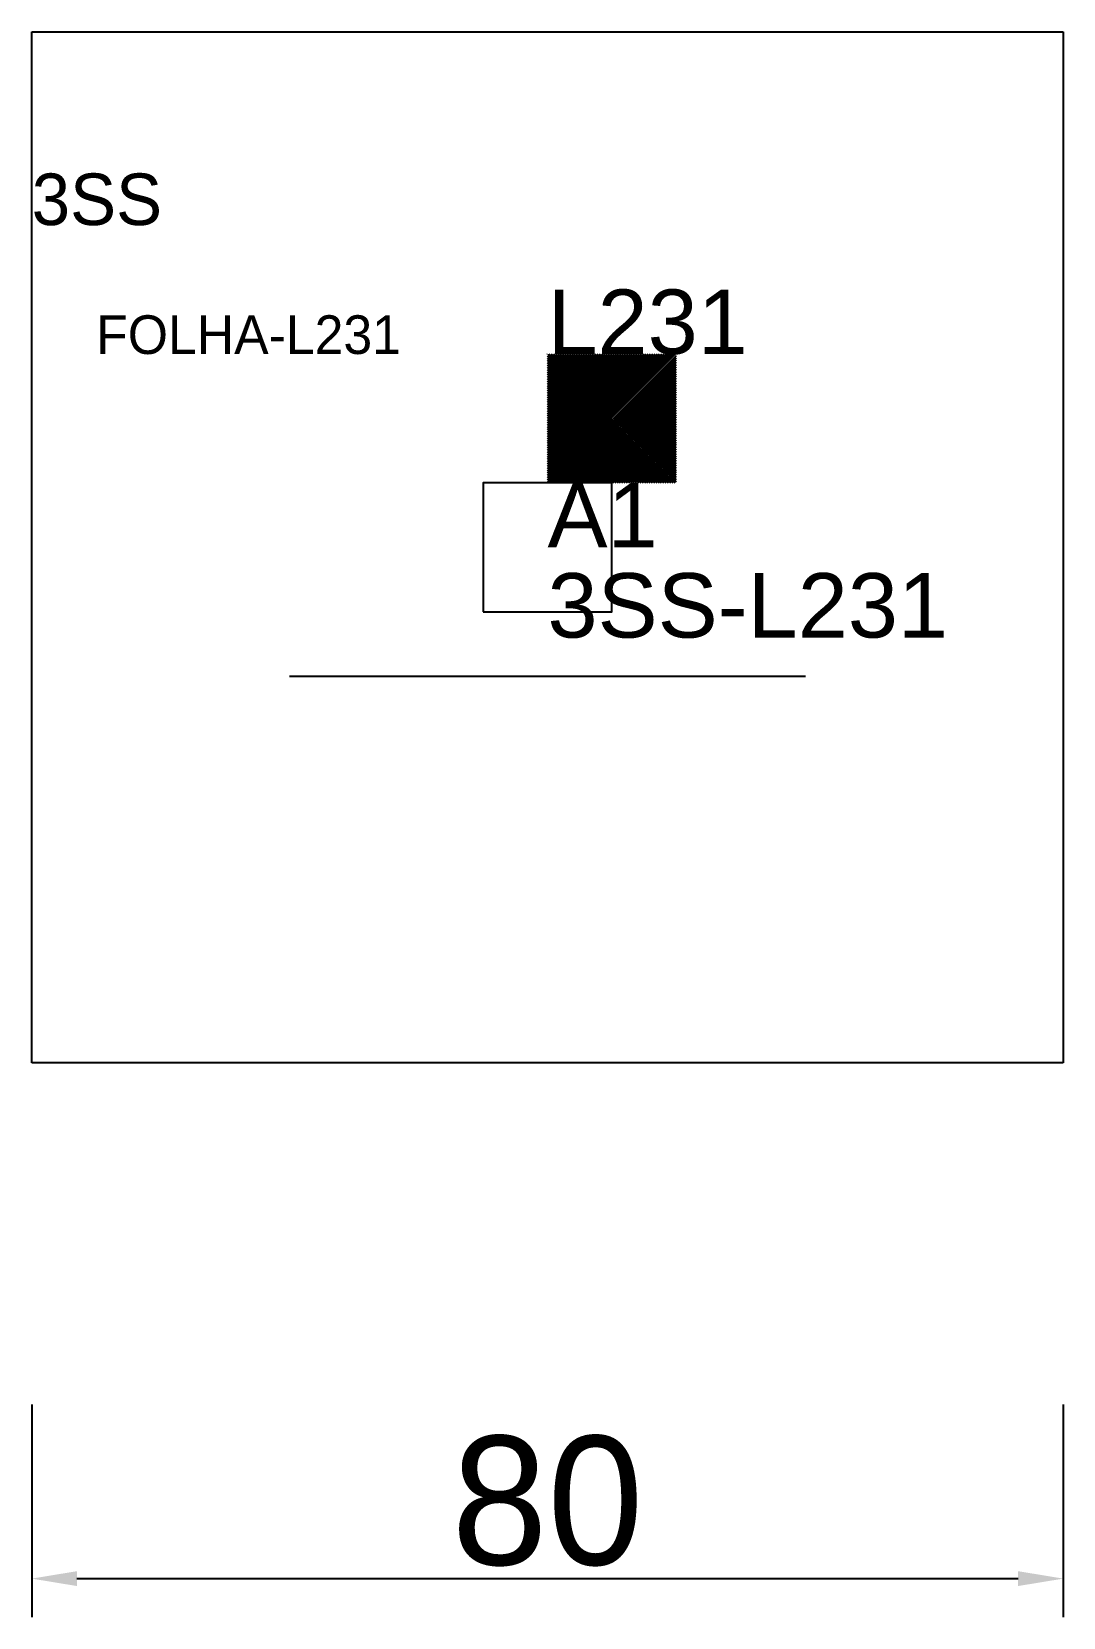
# Model space of a CAD drawing. Header units: metres. Extents: x 222 to 302, y 78 to 202.
import ezdxf

# ---------------------------------------------------------------- set-up
doc = ezdxf.new("R2010")
doc.units = ezdxf.units.M
for name, color, linetype in [('3', 3, 'CONTINUOUS'), ('AUX00', 7, 'CONTINUOUS'), ('COTA', 241, 'CONTINUOUS'), ('FOLHA', 255, 'CONTINUOUS'), ('Hachura', 251, 'CONTINUOUS'), ('NOMENCLATURA', 7, 'CONTINUOUS'), ('Nível', 160, 'CONTINUOUS'), ('Painéis', 200, 'CONTINUOUS'), ('Pilares', 5, 'CONTINUOUS'), ('REAPROVEITAMENTO', 251, 'CONTINUOUS'), ('SARR_2.2x7', 40, 'CONTINUOUS')]:
    doc.layers.add(name, color=color, linetype=linetype)
doc.styles.add('ARIAL', font='Arial.ttf')
doc.styles.add('STR_STANDARD', font='arial.ttf')
doc.dimstyles.new('EZ DXF', dxfattribs={"dimtxt": 10, "dimasz": 3.5, "dimexe": 3, "dimexo": 1.5, "dimgap": 1, "dimtad": 1, "dimdec": 1, "dimdsep": 46, "dimcen": 2.5, "dimazin": 3, "dimtfac": 1, "dimtmove": 0, "dimatfit": 3})

msp = doc.modelspace()

# ---------------------------------------------------------------- hatches: boundary and pattern name
at = {"layer": 'Hachura'}
h = msp.add_hatch(dxfattribs=at)
h.set_pattern_fill('ANSI31', scale=50)
h.paths.add_polyline_path([(222.2, 201.5), (302.2, 201.5), (302.2, 121.5), (222.2, 121.5)])
h = msp.add_hatch(dxfattribs=at)
h.set_pattern_fill('ANSI31', scale=50)
h.paths.add_polyline_path([(222.2, 201.5), (302.2, 201.5), (302.2, 121.5), (222.2, 121.5)])
at = {"layer": 'Reaproveitamento'}
h = msp.add_hatch(dxfattribs=at)
h.set_pattern_fill('SOLID')
h.paths.add_polyline_path([(262.2, 166.5), (272.2, 166.5), (272.2, 176.5), (262.2, 176.5)])
h = msp.add_hatch(dxfattribs=at)
h.set_pattern_fill('SOLID')
h.paths.add_polyline_path([(262.2, 166.5), (272.2, 166.5), (272.2, 176.5), (262.2, 176.5)])

# ---------------------------------------------------------------- linework, layer by layer
at = {"layer": 'Painéis', "color": 200}
for p, q in [((222.2, 201.5), (302.2, 201.5)), ((222.2, 121.5), (222.2, 201.5)), ((222.2, 201.5), (302.2, 201.5)), ((222.2, 121.5), (222.2, 201.5)), ((302.2, 201.5), (302.2, 121.5)), ((302.2, 201.5), (302.2, 121.5)), ((302.2, 121.5), (222.2, 121.5)), ((302.2, 121.5), (222.2, 121.5))]:
    msp.add_line(p, q, dxfattribs=at)
at = {"layer": 'Pilares'}
msp.add_lwpolyline([(257.2, 156.5), (267.2, 156.5), (267.2, 166.5), (257.2, 166.5)], close=True, dxfattribs=at)
msp.add_lwpolyline([(257.2, 156.5), (267.2, 156.5), (267.2, 166.5), (257.2, 166.5)], close=True, dxfattribs=at)
at = {"layer": 'SARR_2.2x7'}
msp.add_line((242.2, 151.5), (282.2, 151.5), dxfattribs=at)
msp.add_line((242.2, 151.5), (282.2, 151.5), dxfattribs=at)

# ---------------------------------------------------------------- texts
at = {"layer": '3', "style": 'STR_STANDARD'}
msp.add_text('A1', height=5, dxfattribs=at).set_placement((262.2, 161.5))
msp.add_text('A1', height=5, dxfattribs=at).set_placement((262.2, 161.5))
at = {"layer": 'AUX00', "style": 'STR_STANDARD'}
msp.add_text('3SS-L231', height=5, dxfattribs=at).set_placement((262.2, 154.5))
msp.add_text('3SS-L231', height=5, dxfattribs=at).set_placement((262.2, 154.5))
at = {"layer": 'FOLHA'}
msp.add_text('FOLHA-L231', height=3, dxfattribs=at).set_placement((227.2, 176.5))
msp.add_text('FOLHA-L231', height=3, dxfattribs=at).set_placement((227.2, 176.5))
at = {"layer": 'NOMENCLATURA', "insert": (262.2, 181.5), "char_height": 5, "attachment_point": 1, "style": 'ARIAL'}
msp.add_mtext('L231', dxfattribs=at)
msp.add_mtext('L231', dxfattribs=at)
at = {"layer": 'Nível'}
msp.add_text('3SS', height=4, dxfattribs=at).set_placement((222.2, 186.5))
msp.add_text('3SS', height=4, dxfattribs=at).set_placement((222.2, 186.5))

# ---------------------------------------------------------------- dimensions: what is measured, and where the dimension line sits
at = {"layer": 'COTA'}
msp.add_linear_dim(base=(222.2, 81.5), p1=(222.2, 96.5), p2=(302.2, 96.5), dimstyle='EZ DXF', dxfattribs=at).render()
msp.add_linear_dim(base=(222.2, 81.5), p1=(222.2, 96.5), p2=(302.2, 96.5), dimstyle='EZ DXF', dxfattribs=at).render()

doc.saveas('drawing.dxf')
